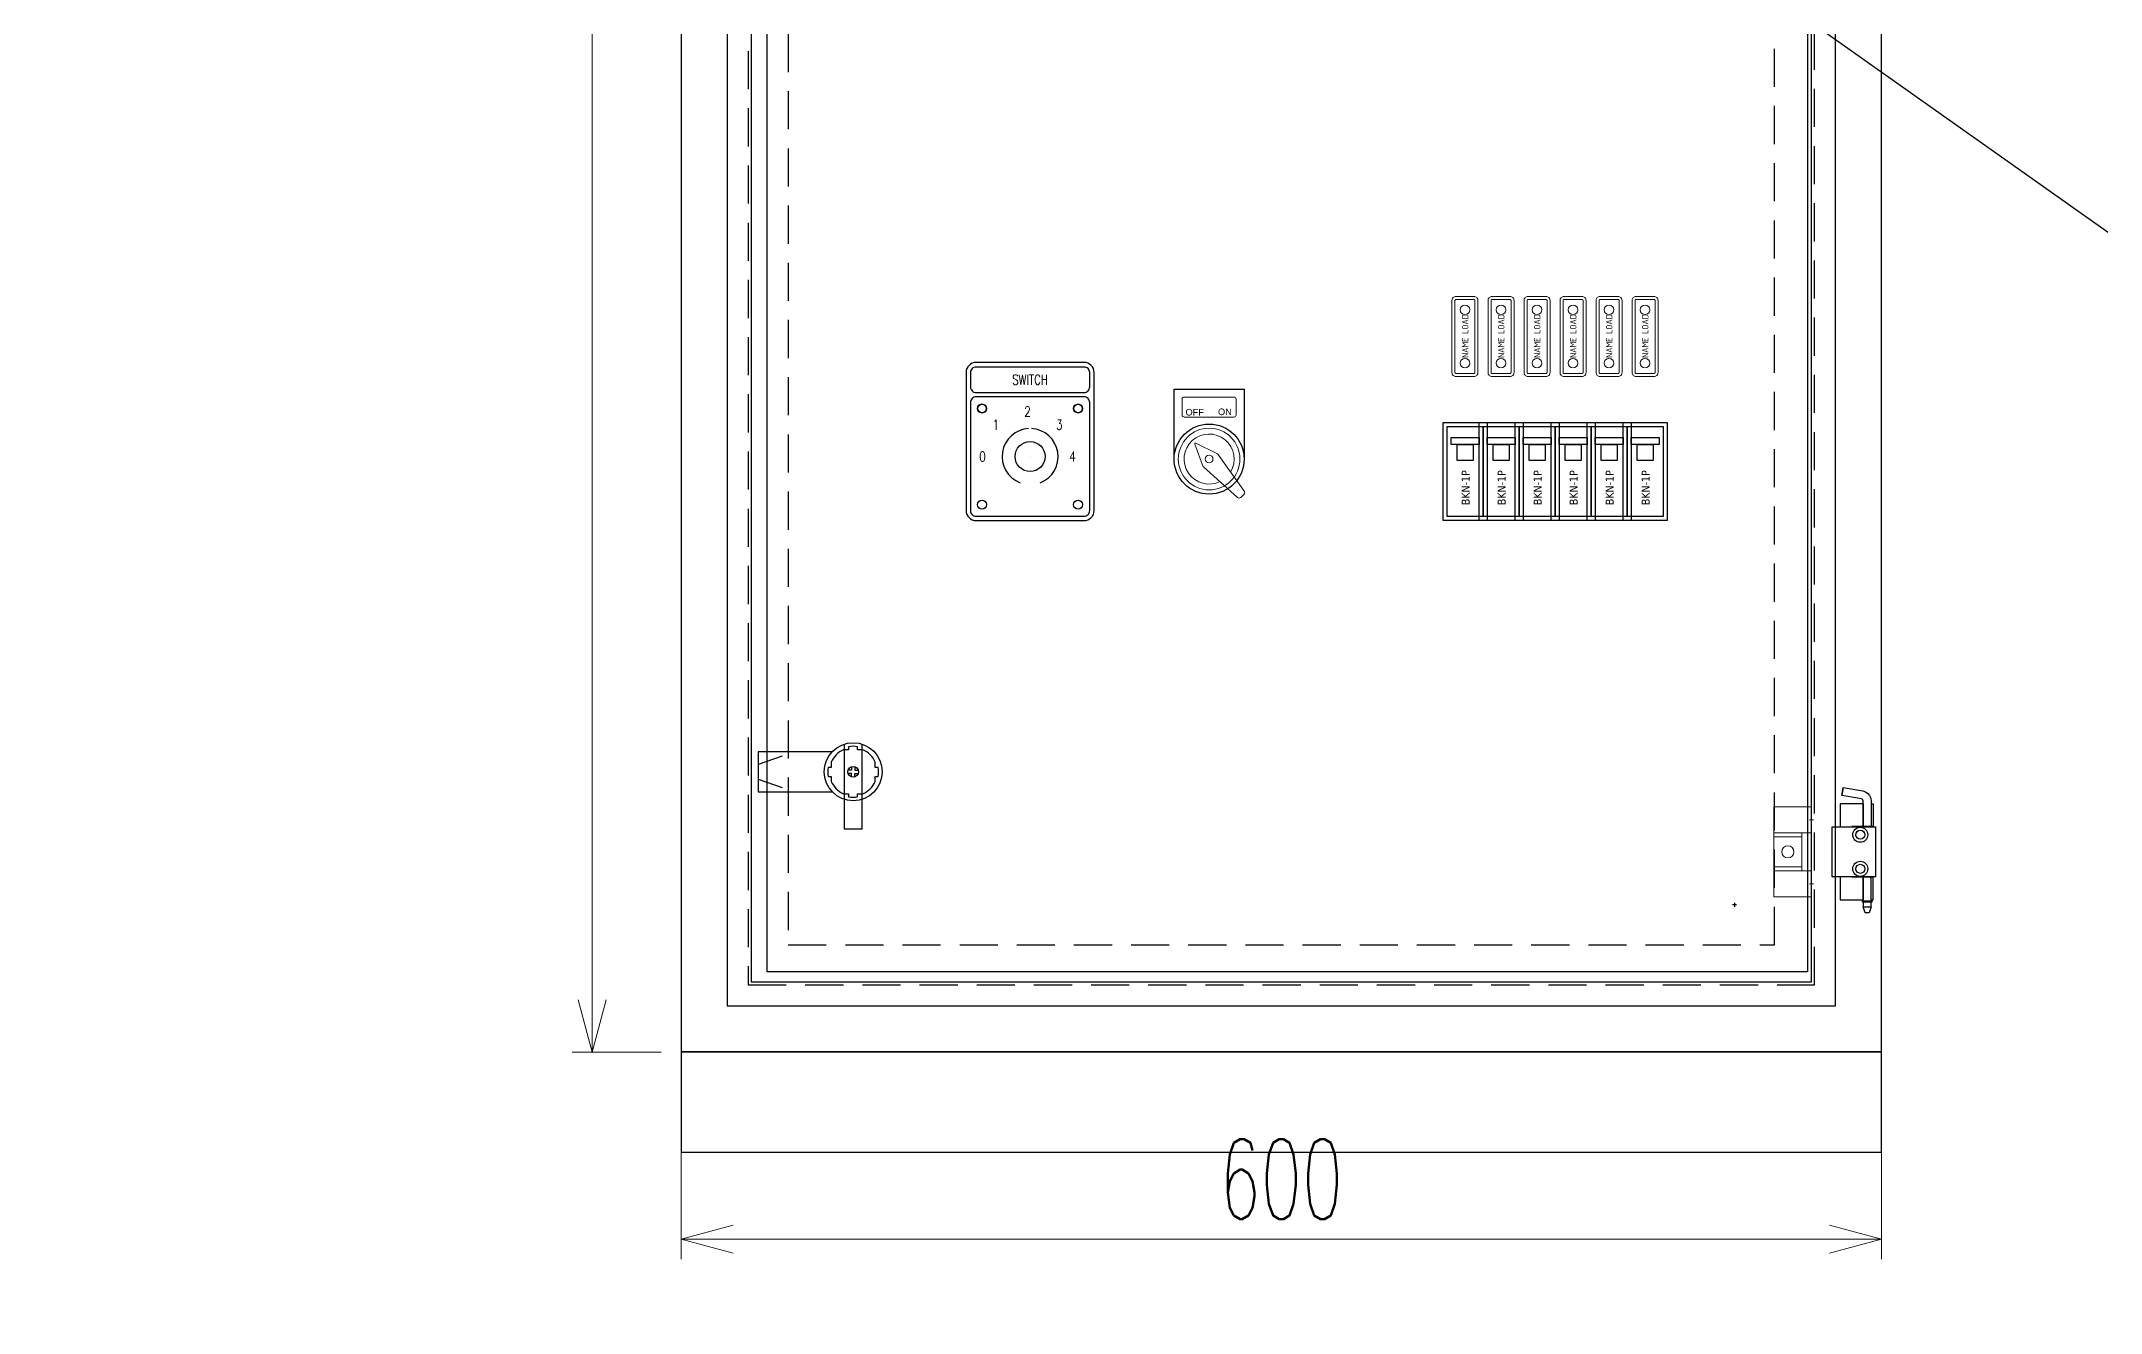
# Model space of a CAD drawing. Header units: millimetres. Extents: x -208796 to -83323, y 30910 to 103951.
# Drawn here: x -112194 to -111165, y 39200 to 39835 of the extents above; entities that cross this region are included whole.
import ezdxf
from ezdxf.enums import TextEntityAlignment as Align

# ---------------------------------------------------------------- set-up
doc = ezdxf.new("R2010")
doc.units = ezdxf.units.MM
doc.header["$LTSCALE"] = 3
doc.set_wipeout_variables(frame=1)
doc.linetypes.add('ACAD_ISO04W100', pattern=[30, 24, -3, 0, -3])
doc.linetypes.add('HIDDEN', pattern=[9.525, 6.35, -3.175])
doc.layers.add('07', color=5, linetype='Continuous', lineweight=5)
doc.layers.add('Line-Continous', color=5, linetype='Continuous', lineweight=5)
for name, color, linetype in [('@.VISIBLE', 7, 'Continuous'), ('centerline', 6, 'ACAD_ISO04W100'), ('EQUIPMENT', 4, 'Continuous'), ('equipments', 2, 'Continuous'), ('hw_Punch', 3, 'Continuous'), ('Layer cho khung tu', 7, 'Continuous')]:
    doc.layers.add(name, color=color, linetype=linetype)
doc.styles.add('Ann_w01', font='romans.shx', dxfattribs={"width": 0.6, "bigfont": 'chineset.shx'})
doc.styles.add('hw_Block', font='complex.shx', dxfattribs={"width": 0.75})
doc.styles.get("Standard").update_dxf_attribs({"font": 'arial.ttf'})
doc.styles.add('Tahoma (Input Text)', font='tahoma.ttf')
doc.styles.add('WD_IEC', font='isocp2.shx')
doc.dimstyles.new('Dim 01_SC20', dxfattribs={"dimscale": 20, "dimtxt": 2, "dimasz": 1.3, "dimexe": 0.5, "dimexo": 0.5, "dimgap": 0.5, "dimtad": 1, "dimdec": 1, "dimzin": 12, "dimdsep": 46, "dimtxsty": 'Ann_w01', "dimblk": 'OPEN30', "dimcen": 1.5, "dimclrd": 6, "dimclre": 6, "dimclrt": 3, "dimadec": 1, "dimazin": 3, "dimtm": 1e-09, "dimtfac": 1, "dimtdec": 1, "dimtix": 1, "dimtmove": 0, "dimatfit": 3, "dimldrblk": 'OPEN30', "dimfxl": 0, "dimtolj": 1, "dimlwd": 20, "dimlwe": 20, "dimarcsym": 0})

# ---------------------------------------------------------------- blocks, each defined once
blk = doc.blocks.new('HL025-2.2 Front')
at = {"layer": 'centerline', "lineweight": 0}
for p, q in [((12.8, 16), (10.8, 16)), ((12.8, -16), (10.8, -16))]:
    blk.add_line(p, q, dxfattribs=at)
at = {"layer": 'equipments', "lineweight": 0}
for p, q in [((7, 9.5), (-7, 9.5)), ((11.8, 9.5), (-7, 9.5)), ((7, 7.5), (-7, 7.5)), ((7, -7.5), (-7, -7.5)), ((7, -9.5), (-7, -9.5)), ((11.8, -9.5), (-7, -9.5))]:
    blk.add_line(p, q, dxfattribs=at)
for points in [[(11.8, 9.5), (11.8, 22.5), (-7, 22.5), (-7, -22.5), (11.8, -22.5), (11.8, -9.5)], [(7, -7.5), (7, -7.5), (7, 7.5), (7, 7.5)]]:
    blk.add_lwpolyline(points, dxfattribs=at)
for points in [[(7, 9.5), (-7, 9.5), (-7, 7.5), (7, 7.5)], [(7, -9.5), (-7, -9.5), (-7, -7.5), (7, -7.5)]]:
    blk.add_lwpolyline(points, close=True, dxfattribs=at)
blk.add_circle((0, 0), 3, dxfattribs=at)
blk = doc.blocks.new('MS406')
at = {"layer": 'EQUIPMENT', "color": 8}
blk.add_lwpolyline([(-11, 4.8), (-11, 2.2), (-12.5, 2.2, 0.088933), (-12.5, -2.3), (-11, -2.3), (-11, -4.8, 0.189345), (-4.8, -11), (-2.3, -11), (-2.3, -12.5, 0.088933), (2.2, -12.5), (2.2, -11), (4.8, -11, 0.189345), (11, -4.8), (11, -2.3), (12.5, -2.3, 0.088933), (12.5, 2.2), (11, 2.2), (11, 4.8, 0.189345), (4.8, 11), (2.2, 11), (2.2, 12.5, 0.088933), (-2.3, 12.5), (-2.3, 11), (-4.8, 11, 0.189345)], format="xyb", close=True, dxfattribs=at)
at = {"layer": 'EQUIPMENT'}
for points in [[(-4.5, 13.8), (-4.5, -28.5), (4.5, -28.5), (4.5, 13.8)], [(-10.5, 10), (-47.5, 10), (-47.5, -10), (-10.5, -10)], [(-35.5, 7.8), (-47.5, 3.7)], [(-0.8, 2.5), (-0.8, 0.8), (-2.5, 0.8)], [(0.8, 2.5), (0.8, 0.8), (2.5, 0.8)], [(-47.5, -3.7), (-35.5, -7.8)], [(-0.8, -2.5), (-0.8, -0.8), (-2.5, -0.8)], [(0.8, -2.5), (0.8, -0.8), (2.5, -0.8)]]:
    blk.add_lwpolyline(points, dxfattribs=at)
for radius in [14.5, 2.67]:
    blk.add_circle((0, 0), radius, dxfattribs=at)
blk = doc.blocks.new('_Open30')
at = {"color": 0, "linetype": 'ByBlock', "lineweight": -2}
for p, q in [((-1, 0.268), (0, 0)), ((0, 0), (-1, -0.268)), ((0, 0), (-1, 0))]:
    blk.add_line(p, q, dxfattribs=at)
blk = doc.blocks.new('*D116')
at = {"layer": '@.VISIBLE', "color": 6, "lineweight": 20}
for p, q in [((1251.1, 1288.5), (1251.1, 1195)), ((1851.1, 1288.5), (1851.1, 1195)), ((1277.1, 1205), (1825.1, 1205))]:
    blk.add_line(p, q, dxfattribs=at)
at = {"layer": 'Defpoints', "color": 0}
for p in [(1251.1, 1298.5), (1851.1, 1298.5), (1851.1, 1205)]:
    blk.add_point(p, dxfattribs=at)
at = {"layer": '@.VISIBLE', "color": 6, "lineweight": 20, "xscale": 26, "yscale": 26, "zscale": 26, "rotation": 180}
blk.add_blockref('_Open30', (1251.1, 1205), dxfattribs=at)
at = {"layer": '@.VISIBLE', "color": 6, "lineweight": 20, "xscale": 26, "yscale": 26, "zscale": 26}
blk.add_blockref('_Open30', (1851.1, 1205), dxfattribs=at)
at = {"layer": '@.VISIBLE', "color": 3, "insert": (1551.1, 1235), "char_height": 40, "attachment_point": 5, "style": 'Ann_w01'}
blk.add_mtext('\\A1;600', dxfattribs=at)
blk = doc.blocks.new('*D117')
at = {"layer": '@.VISIBLE', "color": 6, "lineweight": 20}
for p, q in [((1241.1, 2448.5), (1196.6, 2448.5)), ((1206.6, 1324.5), (1206.6, 2422.5)), ((1241.1, 1298.5), (1196.6, 1298.5))]:
    blk.add_line(p, q, dxfattribs=at)
at = {"layer": 'Defpoints', "color": 0}
for p in [(1206.6, 2448.5), (1251.1, 2448.5), (1251.1, 1298.5)]:
    blk.add_point(p, dxfattribs=at)
at = {"layer": '@.VISIBLE', "color": 6, "lineweight": 20, "xscale": 26, "yscale": 26, "zscale": 26}
for p, rotation in [((1206.6, 2448.5), 90), ((1206.6, 1298.5), 270)]:
    blk.add_blockref('_Open30', p, dxfattribs=dict(at, rotation=rotation))
at = {"layer": '@.VISIBLE', "color": 3, "insert": (1176.6, 1873.5), "char_height": 40, "attachment_point": 5, "rotation": 90, "style": 'Ann_w01'}
blk.add_mtext('\\A1;1150', dxfattribs=at)
blk = doc.blocks.new('HL036-1 Front')
at = {"layer": 'EQUIPMENT', "linetype": 'Continuous'}
for points in [[(4.7, 12.5), (4.7, 25.5), (4.5, 25.9), (4.2, 26.3), (3.8, 26.5), (-6, 28.2), (-5.7, 30.1), (-5.3, 32.1), (-6, 28.2)], [(-5.3, 32.1), (4.5, 30.4), (5.9, 29.9), (7, 29.2), (7.9, 28.1), (8.4, 26.8), (8.6, 25.5), (8.6, 12.5)], [(4.7, 24), (-6.8, 24), (-6.8, 12.5)], [(8.6, 24), (9.7, 24), (9.7, 12.6), (-1, 12.6), (-1, 12.5)], [(4.6, 24), (4.6, 12.6)], [(-6.8, -12.5), (-6.8, -24), (4.7, -24)], [(8.6, -24), (9.7, -24), (9.7, -12.6), (-1, -12.6), (-1, -12.5)], [(4.6, -24), (4.6, -12.6)], [(4.7, -12.5), (4.7, -24.5), (8.6, -24.5), (8.6, -12.5)], [(8.7, -24), (8.7, -12.6)], [(8.6, -27.5), (8.6, -25.2), (4.7, -25.2), (4.7, -27.5)], [(5.2, -24.5), (5.2, -24.5)], [(5.2, -25.1), (5.2, -25.2)], [(8.1, -24.5), (8.1, -24.5)], [(8.1, -25.1), (8.1, -25.2)]]:
    blk.add_lwpolyline(points, dxfattribs=at)
at = {"layer": 'EQUIPMENT', "color": 8, "linetype": 'Continuous'}
blk.add_lwpolyline([(-10.8, -12.5), (-10.8, 12.5), (10.8, 12.5), (10.8, -12.5)], close=True, dxfattribs=at)
at = {"layer": 'EQUIPMENT', "linetype": 'Continuous'}
for points in [[(4.3, -24.5), (9, -24.5), (9, -25.1), (4.3, -25.1)], [(5.6, -30.5), (4.7, -27.5), (8.6, -27.5), (7.7, -30.5)]]:
    blk.add_lwpolyline(points, close=True, dxfattribs=at)
at = {"layer": 'EQUIPMENT', "color": 8, "linetype": 'Continuous'}
for centre, radius in [((3.2, 8.5), 3.75), ((3.2, 8.5), 2.25), ((3.2, -8.5), 3.75), ((3.2, -8.5), 2.25)]:
    blk.add_circle(centre, radius, dxfattribs=at)
blk = doc.blocks.new('*U107')
blk.add_hatch(color=256).paths.add_polyline_path([(0.2, 15.3), (0.2, 15.3), (0.2, 15.3), (0.2, 15.4), (0.2, 15.4), (0.2, 15.4), (0.2, 15.4), (0.2, 15.4), (0.2, 15.4), (0.2, 15.4), (0.1, 15.4), (0.1, 15.4), (0.1, 15.5), (0.1, 15.5), (0.1, 15.5), (0.1, 15.5), (0.1, 15.5), (0, 15.5), (0, 15.5), (0, 15.5), (0, 15.5), (0, 15.5), (0, 15.5), (-0.1, 15.5), (-0.1, 15.5), (-0.1, 15.5), (-0.1, 15.5), (-0.1, 15.5), (-0.1, 15.4), (-0.1, 15.4), (-0.2, 15.4), (-0.2, 15.4), (-0.2, 15.4), (-0.2, 15.4), (-0.2, 15.4), (-0.2, 15.4), (-0.2, 15.4), (-0.2, 15.3), (-0.2, 15.3), (-0.2, 15.3), (-0.2, 7.5), (0.2, 7.5)])
for p, q in [((-0.8, -13.9), (-0.8, -14.1)), ((-0.1, -13.9), (-0.8, -13.9)), ((-0.8, -14.1), (-0.1, -14.1)), ((0.1, -13.2), (-0.1, -13.2)), ((-0.1, -13.2), (-0.1, -13.9)), ((-0.1, -14.1), (-0.1, -14.8)), ((-0.1, -14.8), (0.1, -14.8)), ((0.1, -13.9), (0.1, -13.2)), ((0.8, -13.9), (0.1, -13.9)), ((0.1, -14.1), (0.8, -14.1)), ((0.1, -14.8), (0.1, -14.1)), ((0.8, -14.1), (0.8, -13.9))]:
    blk.add_line(p, q)
for points in [[(-27, -32), (27, -32, 0.414214), (32, -27), (32, 42, 0.414214), (27, 47), (-27, 47, 0.414214), (-32, 42), (-32, -27, 0.414214)], [(-27, 32), (27, 32, 0.414214), (29.8, 34.8), (29.8, 42, 0.414214), (27, 44.7), (-27, 44.7, 0.414214), (-29.8, 42), (-29.8, 34.8, 0.414214)], [(-27, -29.8), (27, -29.8, 0.414214), (29.8, -27), (29.8, 27, 0.414214), (27, 29.8), (-27, 29.8, 0.414214), (-29.8, 27), (-29.8, -27, 0.414214)]]:
    blk.add_lwpolyline(points, format="xyb", close=True)
for radius in [2.5, 1.75]:
    blk.add_circle((0, -14), radius)
for start, end in [(92.839, 249.0883), (290.9117, 87.161)]:
    blk.add_arc((0, 0), 14, start, end)
at = {"layer": 'hw_Punch'}
for centre, radius in [((-24, 24), 2.25), ((24, 24), 2.25), ((0, 0), 7.5), ((-24, -24), 2.25), ((24, -24), 2.25)]:
    blk.add_circle(centre, radius, dxfattribs=at)
at = {"style": 'hw_Block', "width": 0.75}
for s, p in [('SWITCH', (0, 38.4)), ('2 ', (0, 22.5)), ('1 ', (-15.9, 15.9)), ('3 ', (15.9, 15.9)), ('0 ', (-22.5, 0)), ('4 ', (22.5, 0))]:
    blk.add_text(s, height=5, dxfattribs=at).set_placement(p, align=Align.MIDDLE_CENTER)
blk.add_wipeout([(5.5, 0), (0.2, 15.3), (0.2, 15.3), (0.2, 15.3), (0.2, 15.4), (0.2, 15.4), (0.2, 15.4), (0.2, 15.4), (0.2, 15.4), (0.2, 15.4), (0.2, 15.4), (0.1, 15.4), (0.1, 15.4), (0.1, 15.5), (0.1, 15.5), (0.1, 15.5), (0.1, 15.5), (0.1, 15.5), (0, 15.5), (0, 15.5), (0, 15.5), (0, 15.5), (0, 15.5), (0, 15.5), (-0.1, 15.5), (-0.1, 15.5), (-0.1, 15.5), (-0.1, 15.5), (-0.1, 15.5), (-0.1, 15.4), (-0.1, 15.4), (-0.2, 15.4), (-0.2, 15.4), (-0.2, 15.4), (-0.2, 15.4), (-0.2, 15.4), (-0.2, 15.4), (-0.2, 15.4), (-0.2, 15.3), (-0.2, 15.3), (-0.2, 15.3), (-5.5, 0), (-4.5, -19), (4.5, -19)])
at = {"layer": 'Defpoints', "color": 5}
blk.add_line((0, 0), (0, 0), dxfattribs=at)
blk = doc.blocks.new('A$C599517BA')
at = {"layer": '07', "color": 171, "lineweight": 13}
blk.add_arc((0, 0), 12.5, 328.5529, 296.3309, dxfattribs=at)
blk = doc.blocks.new('*U102')
blk.add_lwpolyline([(-22472.7, -2947.4), (-22472.7, -2912.4), (-22437.7, -2912.4), (-22437.7, -2947.4)])
blk.add_circle((-22455.2, -2947.4), 17.5)
at = {"layer": '07', "color": 171, "lineweight": 13}
for p, q in [((-22461.8, -2939.4), (-22462.3, -2939.4)), ((-22462.3, -2939.4), (-22462.3, -2939.9)), ((-22458.1, -2951.2), (-22462.3, -2939.9)), ((-22461.8, -2939.4), (-22451, -2944.8)), ((-22441, -2966.6), (-22458, -2951.3)), ((-22450.8, -2944.9), (-22437.6, -2963.6)), ((-22437.8, -2965.1), (-22439.4, -2966.6))]:
    blk.add_line(p, q, dxfattribs=at)
blk.add_circle((-22455.2, -2947.4), 1.93, dxfattribs=at)
for centre, radius, start, end in [((-22457.7, -2951), 0.398, 200.5201, 228.1542), ((-22451.2, -2945.2), 0.398, 35.4161, 63.5784), ((-22438.6, -2964.2), 1.19, 311.7852, 35.4161), ((-22440.2, -2965.7), 1.19, 228.1542, 311.7852)]:
    blk.add_arc(centre, radius, start, end, dxfattribs=at)
at = {"layer": 'Line-Continous', "color": 171, "linetype": 'Continuous', "lineweight": 13}
blk.add_lwpolyline([(-22467.7, -2926.4), (-22442.7, -2926.4, 0.414214), (-22441.7, -2925.4), (-22441.7, -2917.4, 0.414214), (-22442.7, -2916.4), (-22467.7, -2916.4, 0.414214), (-22468.7, -2917.4), (-22468.7, -2925.4, 0.414214)], format="xyb", close=True, dxfattribs=at)
blk.add_lwpolyline([(-22467.7, -2926.4), (-22442.7, -2926.4, 0.414214), (-22441.7, -2925.4), (-22441.7, -2917.4, 0.414214), (-22442.7, -2916.4), (-22467.7, -2916.4, 0.414214), (-22468.7, -2917.4), (-22468.7, -2925.4, 0.414214)], format="xyb", close=True, dxfattribs=at)
at = {"layer": 'Line-Continous', "color": 133, "linetype": 'Continuous', "lineweight": 13}
blk.add_circle((-22455.2, -2947.4), 15.4, dxfattribs=at)
at = {"layer": 'Layer cho khung tu', "color": 7}
blk.add_blockref('A$C599517BA', (-22455.2, -2947.4), dxfattribs=at)
for tag, p in [('AUTO', (-22462.4, -2924)), ('OFF', (-22454.6, -2918.8)), ('MAN', (-22447.3, -2923.8))]:
    blk.add_attdef(tag, text='', height=3.3, dxfattribs=at).set_placement(p, align=Align.MIDDLE_CENTER)
blk = doc.blocks.new('*U145')
at = {"color": 1}
blk.add_lwpolyline([(-545.9, -2670.3), (-523.9, -2670.3), (-523.9, -2719.3), (-545.9, -2719.3)], close=True, dxfattribs=at)
at = {"color": 3}
blk.add_lwpolyline([(-543.9, -2672.3), (-525.9, -2672.3), (-525.9, -2717.3), (-543.9, -2717.3)], close=True, dxfattribs=at)
for points in [[(-541.9, -2677.8), (-527.9, -2677.8), (-527.9, -2681.3), (-541.9, -2681.3)], [(-538.9, -2681.3), (-530.9, -2681.3), (-530.9, -2689.3), (-538.9, -2689.3)]]:
    blk.add_lwpolyline(points, close=True)
at = {"insert": (-536.6, -2711.6), "char_height": 4, "attachment_point": 1, "rotation": 90, "style": 'Tahoma (Input Text)'}
blk.add_mtext_dynamic_manual_height_columns('BKN-1P', width=23.322, gutter_width=1, heights=[0], dxfattribs=at)
blk = doc.blocks.new('*U298')
at = {"color": 7, "lineweight": 9}
blk.add_lwpolyline([(58246.6, 22747.7), (58210.6, 22747.7, 0.414214), (58208.6, 22745.7), (58208.6, 22736.7, 0.414214), (58210.6, 22734.7), (58246.6, 22734.7, 0.414214), (58248.6, 22736.7), (58248.6, 22745.7, 0.414214)], format="xyb", close=True, dxfattribs=at)
blk.add_lwpolyline([(58246.6, 22747.7), (58210.6, 22747.7, 0.414214), (58208.6, 22745.7), (58208.6, 22736.7, 0.414214), (58210.6, 22734.7), (58246.6, 22734.7, 0.414214), (58248.6, 22736.7), (58248.6, 22745.7, 0.414214)], format="xyb", close=True, dxfattribs=at)
at = {"color": 6, "linetype": 'HIDDEN', "lineweight": 9, "ltscale": 10}
blk.add_lwpolyline([(58246.6, 22746.2), (58210.6, 22746.2, 0.414214), (58210.1, 22745.7), (58210.1, 22736.7, 0.414214), (58210.6, 22736.2), (58246.6, 22736.2, 0.414214), (58247.1, 22736.7), (58247.1, 22745.7, 0.414214)], format="xyb", close=True, dxfattribs=at)
blk.add_lwpolyline([(58246.6, 22746.2), (58210.6, 22746.2, 0.414214), (58210.1, 22745.7), (58210.1, 22736.7, 0.414214), (58210.6, 22736.2), (58246.6, 22736.2, 0.414214), (58247.1, 22736.7), (58247.1, 22745.7, 0.414214)], format="xyb", close=True, dxfattribs=at)
at = {"linetype": 'ByBlock', "lineweight": 9}
for centre in [(58215.3, 22741.2), (58241.9, 22741.2)]:
    blk.add_circle(centre, 2.4, dxfattribs=at)
at = {"style": 'WD_IEC', "width": 0.9}
blk.add_text('NAME LOAD', height=3.2, dxfattribs=at).set_placement((58228.8, 22741.1), align=Align.MIDDLE_CENTER)
blk.add_text('NAME LOAD', height=3.2, dxfattribs=at).set_placement((58228.8, 22741.1), align=Align.MIDDLE_CENTER)
blk = doc.blocks.new('*U111')
at = {"layer": '@.VISIBLE'}
blk.add_line((1778.6, 1372.02), (1776.6, 1372.02), dxfattribs=at)
blk.add_lwpolyline([(1251.1, 1298.52), (1851.1, 1298.52), (1851.1, 2418.52), (1251.1, 2418.52)], close=True, dxfattribs=at)
at = {"layer": '@.VISIBLE', "color": 6}
for points in [[(1274.1, 1321.52), (1828.1, 1321.52), (1828.1, 2380.52), (1274.1, 2380.52)], [(1286.1, 1333.52), (1816.1, 1333.52), (1816.1, 2368.52), (1286.1, 2368.52)]]:
    blk.add_lwpolyline(points, close=True, dxfattribs=at)
at = {"layer": '@.VISIBLE', "color": 6, "linetype": 'HIDDEN'}
for points in [[(1284.6, 1332.02), (1817.6, 1332.02), (1817.6, 2370.02), (1284.6, 2370.02)], [(1304.6, 1352.02), (1797.6, 1352.02), (1797.6, 2350.02), (1304.6, 2350.02)]]:
    blk.add_lwpolyline(points, close=True, dxfattribs=at)
at = {"layer": '@.VISIBLE', "color": 4}
blk.add_lwpolyline([(1294.1, 2363.52), (1814.1, 2363.52), (1814.1, 1338.52), (1294.1, 1338.52)], close=True, dxfattribs=at)
at = {"layer": '@.VISIBLE'}
blk.add_lwpolyline([(1777.6, 1373.02), (1777.6, 1371.02)], dxfattribs=at)
at = {"layer": 'EQUIPMENT'}
blk.add_blockref('MS406', (1337.1, 1438.52), dxfattribs=at)
at = {"layer": 'equipments'}
for name, p in [('HL025-2.2 Front', (1804.3, 1398.52)), ('HL036-1 Front', (1837.3, 1398.52))]:
    blk.add_blockref(name, p, dxfattribs=at)
at = {"layer": '@.VISIBLE'}
dim = blk.add_linear_dim(base=(1206.61, 2448.52), p1=(1251.1, 1298.52), p2=(1251.1, 2448.52), angle=90, dimstyle='Dim 01_SC20', dxfattribs=at)
dim.commit()
dim.dimension.update_dxf_attribs({"geometry": '*D117', "text_midpoint": (1176.61, 1873.52)})
dim = blk.add_linear_dim(base=(1851.1, 1204.96), p1=(1251.1, 1298.52), p2=(1851.1, 1298.52), dimstyle='Dim 01_SC20', dxfattribs=at)
dim.commit()
dim.dimension.update_dxf_attribs({"geometry": '*D116', "text_midpoint": (1551.1, 1234.96)})

msp = doc.modelspace()

# ---------------------------------------------------------------- linework, layer by layer
at = {"layer": '@.VISIBLE', "color": 5}
msp.add_lwpolyline([(-111874.52, 39280.41), (-111274.52, 39280.41), (-111274.52, 39330.41), (-111874.52, 39330.41)], close=True, dxfattribs=at)

# ---------------------------------------------------------------- block references
at = {"rotation": 90}
for p in [(-88741.5, -18540.74), (-88723.5, -18540.74), (-88705.5, -18540.74), (-88687.5, -18540.74), (-88669.5, -18540.74), (-88651.5, -18540.74)]:
    msp.add_blockref('*U298', p, dxfattribs=at)
msp.add_blockref('*U102', (-89155.4, 42574.02)).add_auto_attribs({'MAN': 'ON', 'AUTO': 'OFF'})
for p in [(-110947.78, 42315.21), (-110929.78, 42315.21), (-110911.78, 42315.21), (-110893.78, 42315.21), (-110875.78, 42315.21), (-110857.78, 42315.21)]:
    msp.add_blockref('*U145', p)
at = {"layer": '@.VISIBLE'}
msp.add_blockref('*U111', (-113125.62, 38031.89), dxfattribs=at)

# ---------------------------------------------------------------- next in the draw order: block references
msp.add_blockref('*U107', (-111700.09, 39627.88))

# ---------------------------------------------------------------- next in the draw order: linework, layer by layer
msp.add_line((-113374.41, 41304.83), (-108473.91, 37839.83))
for centre, radius in [((-111724.09, 39651.88), 2.1), ((-111676.09, 39651.88), 2.1), ((-111700.09, 39627.88), 7.5)]:
    msp.add_circle(centre, radius)

doc.saveas('drawing.dxf')
